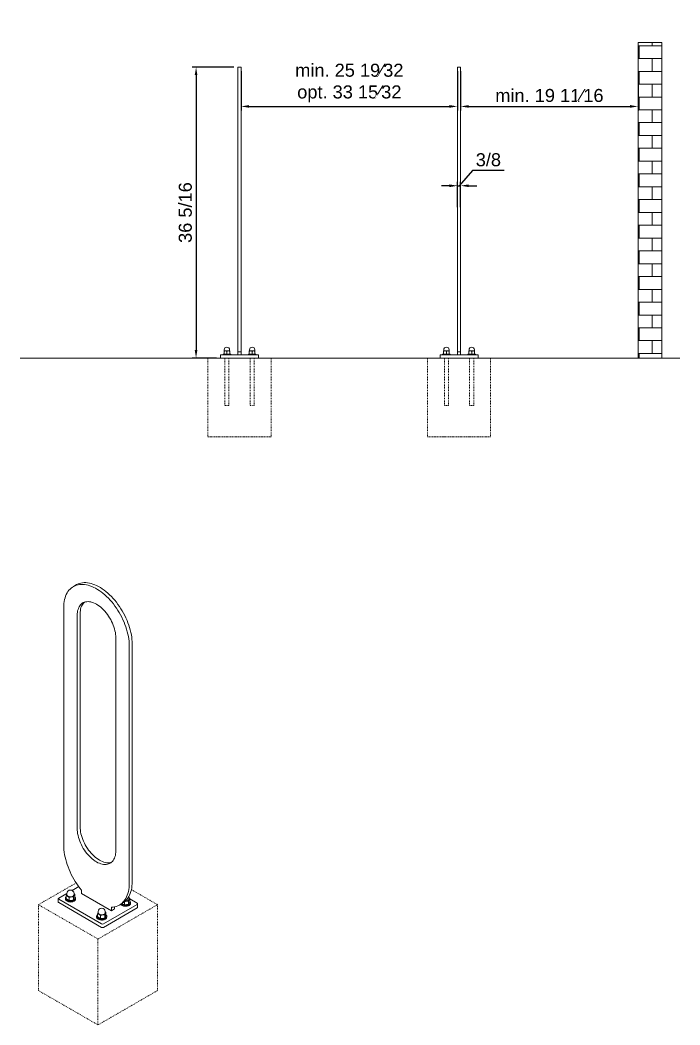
# Model space of a CAD drawing. Header units: inches. Extents: x -27 to 495, y -3 to 144.
# Drawn here: x 412.9 to 495.2, y 18.7 to 144.1 of the extents above; entities that cross this region are included whole.
import ezdxf

# ---------------------------------------------------------------- set-up
doc = ezdxf.new("R2010")
doc.units = ezdxf.units.IN
doc.linetypes.add('HIDDEN', pattern=[1.905, 1.27, -0.635])
for name, color, linetype, lineweight in [('ZANO_R', 7, 'Continuous', 0), ('ZANO_R_przerywana', 250, 'HIDDEN', 0), ('ZANO_W', 1, 'Continuous', 0)]:
    doc.layers.add(name, color=color, linetype=linetype, lineweight=lineweight)
doc.styles.get("Standard").update_dxf_attribs({"font": 'arial.ttf'})
doc.dimstyles.new('amerykanie', dxfattribs={"dimtxt": 50, "dimasz": 50, "dimexe": 0.5, "dimexo": 0.5, "dimgap": 1, "dimtad": 1, "dimdec": 0, "dimzin": 0, "dimlunit": 5, "dimtxsty": 'Standard', "dimcen": 0.09, "dimclrd": 1, "dimclre": 1, "dimclrt": 1, "dimazin": 0, "dimtfac": 1, "dimtdec": 0, "dimtmove": 0, "dimatfit": 3, "dimfxl": 1, "dimtzin": 0, "dimarcsym": 1})

# ---------------------------------------------------------------- blocks, each defined once
blk = doc.blocks.new('*D405')
at = {"layer": 'ZANO_W', "color": 1, "lineweight": -2}
for p, q in [((439.6, 138.22), (434.38, 138.22)), ((434.88, 137.22), (434.88, 102.92)), ((437.43, 101.92), (434.38, 101.92))]:
    blk.add_line(p, q, dxfattribs=at)
at = {"layer": 'ZANO_W', "color": 1}
for points in [[(435.04, 137.22), (434.71, 137.22), (434.88, 138.22)], [(434.71, 102.92), (435.04, 102.92), (434.88, 101.92)]]:
    blk.add_solid(points, dxfattribs=at)
at = {"layer": 'ZANO_W', "color": 1, "insert": (433.54, 120.07), "char_height": 1.625, "attachment_point": 5, "rotation": 90}
blk.add_mtext('36 5/16', dxfattribs=at)
blk = doc.blocks.new('*D408')
at = {"layer": 'ZANO_W', "color": 1, "lineweight": -2}
for p, q in [((440.49, 137.72), (440.49, 132.81)), ((467.48, 137.72), (467.48, 132.81)), ((441.49, 133.31), (466.48, 133.31))]:
    blk.add_line(p, q, dxfattribs=at)
at = {"layer": 'ZANO_W', "color": 1}
for points in [[(441.49, 133.48), (441.49, 133.15), (440.49, 133.31)], [(466.48, 133.15), (466.48, 133.48), (467.48, 133.31)]]:
    blk.add_solid(points, dxfattribs=at)
at = {"layer": 'ZANO_W', "color": 1, "insert": (453.99, 136.23), "char_height": 1.625, "attachment_point": 5}
blk.add_mtext('min. 25 19⁄32\\Popt. 33 15⁄32', dxfattribs=at)
blk = doc.blocks.new('*D409')
at = {"layer": 'ZANO_W', "color": 1, "lineweight": -2}
for p, q in [((467.87, 137.72), (467.87, 132.81)), ((490, 137.72), (490, 132.81)), ((468.87, 133.31), (489, 133.31))]:
    blk.add_line(p, q, dxfattribs=at)
at = {"layer": 'ZANO_W', "color": 1}
for points in [[(468.87, 133.48), (468.87, 133.15), (467.87, 133.31)], [(489, 133.15), (489, 133.48), (490, 133.31)]]:
    blk.add_solid(points, dxfattribs=at)
at = {"layer": 'ZANO_W', "color": 1, "insert": (478.94, 134.67), "char_height": 1.625, "attachment_point": 5}
blk.add_mtext('min. 19 11⁄16', dxfattribs=at)
blk = doc.blocks.new('*D410')
at = {"layer": 'ZANO_W', "color": 1, "lineweight": -2}
for p, q in [((469.35, 125.31), (467.68, 123.42)), ((473.31, 125.31), (469.35, 125.31)), ((466.48, 123.42), (465.48, 123.42)), ((467.48, 120.76), (467.48, 123.92)), ((467.48, 123.42), (467.87, 123.42)), ((467.87, 120.76), (467.87, 123.92)), ((468.87, 123.42), (469.87, 123.42))]:
    blk.add_line(p, q, dxfattribs=at)
at = {"layer": 'ZANO_W', "color": 1}
for points in [[(466.48, 123.25), (466.48, 123.58), (467.48, 123.42)], [(468.87, 123.58), (468.87, 123.25), (467.87, 123.42)]]:
    blk.add_solid(points, dxfattribs=at)
at = {"layer": 'ZANO_W', "color": 1, "insert": (471.33, 126.65), "char_height": 1.625, "attachment_point": 5}
blk.add_mtext('3/8', dxfattribs=at)

msp = doc.modelspace()

# ---------------------------------------------------------------- hatches: boundary and pattern name
at = {"layer": 'ZANO_R', "ltscale": 10, "transparency": 33554559}
h = msp.add_hatch(dxfattribs=at)
h.set_pattern_fill('AR-B816', scale=0.007874)
h.set_pattern_definition([(0, (45.3371, 126.4858), (0, 1.6), []), (90, (45.3371, 126.4858), (-1.6, 1.6), [1.6, -1.6])])
h.paths.add_polyline_path([(489.99839, 141.28732), (489.99839, 101.91724), (492.95114, 101.91724), (492.95114, 141.28732)])

# ---------------------------------------------------------------- linework, layer by layer
at = {"layer": 'ZANO_R'}
for p, q in [((489.99839, 101.91724), (489.99839, 141.28732)), ((489.99839, 141.28732), (492.95114, 141.28732)), ((492.95114, 141.28732), (492.95114, 101.91724)), ((440.49274, 138.21645), (440.09904, 138.21645)), ((440.09904, 133.88574), (440.09904, 138.21645)), ((440.49274, 138.21645), (440.49274, 133.88574)), ((467.87189, 138.21645), (467.47819, 138.21645)), ((467.47819, 133.88574), (467.47819, 138.21645)), ((467.87189, 138.21645), (467.87189, 133.88574)), ((440.09904, 106.64165), (440.09904, 133.88574)), ((440.49274, 106.64165), (440.49274, 133.88574)), ((467.47819, 133.88574), (467.47819, 106.64165)), ((467.87189, 133.88574), (467.87189, 106.64165)), ((440.09904, 106.64165), (440.09904, 102.70464)), ((440.49274, 106.64165), (440.49274, 102.70464)), ((467.47819, 102.70464), (467.47819, 106.64165)), ((467.87189, 102.70464), (467.87189, 106.64165)), ((438.38644, 102.94086), (438.38644, 102.8129)), ((439.05573, 102.8129), (439.05573, 102.94086)), ((441.53605, 102.94086), (441.53605, 102.8129)), ((442.20534, 102.8129), (442.20534, 102.94086)), ((465.7656, 102.94086), (465.7656, 102.8129)), ((466.43489, 102.8129), (466.43489, 102.94086)), ((468.9152, 102.94086), (468.9152, 102.8129)), ((469.58449, 102.8129), (469.58449, 102.94086)), ((412.93409, 101.91724), (495.21209, 101.91724)), ((436.35888, 101.91724), (444.2329, 101.91724)), ((444.2329, 101.91724), (436.35888, 101.91724)), ((437.93368, 101.91724), (437.93368, 102.31094)), ((437.93368, 102.31094), (438.05179, 102.31094)), ((442.53998, 102.31094), (438.05179, 102.31094)), ((438.24864, 102.40936), (438.24864, 102.31094)), ((438.24864, 102.40936), (438.90149, 102.40936)), ((438.36675, 102.80306), (438.36675, 102.77141)), ((438.36675, 102.80306), (438.54392, 102.80306)), ((438.36675, 102.77141), (438.36675, 102.44101)), ((438.36675, 102.44101), (438.36675, 102.40936)), ((438.97656, 101.91724), (438.46561, 101.91724)), ((438.97656, 101.91724), (438.46561, 101.91724)), ((438.54392, 102.80306), (438.89825, 102.80306)), ((438.72109, 102.77141), (438.72109, 102.44101)), ((438.89825, 102.80306), (439.07542, 102.80306)), ((438.90149, 102.40936), (439.19353, 102.40936)), ((439.07542, 102.80306), (439.07542, 102.77141)), ((439.07542, 102.77141), (439.07542, 102.44101)), ((439.07542, 102.44101), (439.07542, 102.40936)), ((439.19353, 102.31094), (439.19353, 102.40936)), ((440.49274, 102.70464), (440.09904, 102.70464)), ((440.09904, 102.31094), (440.09904, 102.70464)), ((440.49274, 102.31094), (440.49274, 102.70464)), ((441.39825, 102.40936), (441.39825, 102.31094)), ((441.39825, 102.40936), (442.05109, 102.40936)), ((441.51636, 102.80306), (441.51636, 102.77141)), ((441.51636, 102.80306), (441.69353, 102.80306)), ((441.51636, 102.77141), (441.51636, 102.44101)), ((441.51636, 102.44101), (441.51636, 102.40936)), ((442.12616, 101.91724), (441.61522, 101.91724)), ((442.12616, 101.91724), (441.61522, 101.91724)), ((441.69353, 102.80306), (442.04786, 102.80306)), ((441.87069, 102.77141), (441.87069, 102.44101)), ((442.04786, 102.80306), (442.22502, 102.80306)), ((442.05109, 102.40936), (442.34313, 102.40936)), ((442.22502, 102.80306), (442.22502, 102.77141)), ((442.22502, 102.77141), (442.22502, 102.44101)), ((442.22502, 102.44101), (442.22502, 102.40936)), ((442.34313, 102.31094), (442.34313, 102.40936)), ((442.53998, 102.31094), (442.65809, 102.31094)), ((442.65809, 102.31094), (442.65809, 101.91724)), ((463.73804, 101.91724), (471.61205, 101.91724)), ((471.61205, 101.91724), (463.73804, 101.91724)), ((465.31284, 101.91724), (465.31284, 102.31094)), ((465.31284, 102.31094), (465.43095, 102.31094)), ((469.91914, 102.31094), (465.43095, 102.31094)), ((465.6278, 102.40936), (465.6278, 102.31094)), ((465.6278, 102.40936), (466.57268, 102.40936)), ((465.74591, 102.77141), (465.74591, 102.80306)), ((465.74591, 102.80306), (465.92308, 102.80306)), ((465.74591, 102.77141), (465.74591, 102.44101)), ((465.74591, 102.40936), (465.74591, 102.44101)), ((465.84477, 101.91724), (466.35571, 101.91724)), ((465.84477, 101.91724), (466.35571, 101.91724)), ((465.92308, 102.80306), (466.27741, 102.80306)), ((466.10024, 102.77141), (466.10024, 102.44101)), ((466.45457, 102.80306), (466.27741, 102.80306)), ((466.45457, 102.77141), (466.45457, 102.80306)), ((466.45457, 102.77141), (466.45457, 102.44101)), ((466.45457, 102.40936), (466.45457, 102.44101)), ((466.57268, 102.31094), (466.57268, 102.40936)), ((467.47819, 102.70464), (467.87189, 102.70464)), ((467.47819, 102.70464), (467.47819, 102.31094)), ((467.87189, 102.70464), (467.87189, 102.31094)), ((468.77741, 102.40936), (468.77741, 102.31094)), ((468.77741, 102.40936), (469.72229, 102.40936)), ((468.89552, 102.77141), (468.89552, 102.80306)), ((468.89552, 102.80306), (469.07268, 102.80306)), ((468.89552, 102.77141), (468.89552, 102.44101)), ((468.89552, 102.40936), (468.89552, 102.44101)), ((468.99437, 101.91724), (469.50532, 101.91724)), ((468.99437, 101.91724), (469.50532, 101.91724)), ((469.07268, 102.80306), (469.42701, 102.80306)), ((469.24985, 102.77141), (469.24985, 102.44101)), ((469.60418, 102.80306), (469.42701, 102.80306)), ((469.60418, 102.77141), (469.60418, 102.80306)), ((469.60418, 102.77141), (469.60418, 102.44101)), ((469.60418, 102.40936), (469.60418, 102.44101)), ((469.72229, 102.31094), (469.72229, 102.40936)), ((469.91914, 102.31094), (470.03725, 102.31094)), ((470.03725, 102.31094), (470.03725, 101.91724)), ((419.94356, 73.6231), (419.57238, 73.40882)), ((418.37625, 41.10387), (418.37625, 70.76509)), ((420.04658, 43.22575), (420.04658, 69.80083)), ((420.41777, 43.44003), (420.41777, 70.01511)), ((424.87198, 67.01519), (424.87198, 40.4401)), ((426.54231, 66.05093), (426.54231, 36.3897)), ((426.9135, 66.26521), (426.9135, 36.60398)), ((417.74524, 34.5247), (418.76572, 35.11381)), ((419.41597, 35.48919), (420.25478, 35.97343)), ((420.60336, 35.10754), (420.59593, 35.10325)), ((420.60336, 35.09897), (420.60336, 35.53188)), ((417.69911, 34.46041), (417.69911, 34.03178)), ((423.09029, 31.31049), (417.74524, 34.39613)), ((423.09029, 30.88186), (417.74524, 33.9675)), ((418.58149, 34.514), (418.58149, 34.40684)), ((418.68448, 34.82667), (418.68448, 34.46695)), ((418.76676, 35.03534), (418.75507, 35.01322)), ((418.76522, 35.03227), (418.75507, 35.01322)), ((418.76522, 35.09265), (418.76522, 34.95335)), ((419.07022, 34.60398), (419.07022, 34.24426)), ((419.59716, 34.68549), (419.59716, 34.32577)), ((419.65761, 34.95335), (419.65761, 35.09265)), ((419.73835, 34.98968), (419.65761, 35.05434)), ((419.73835, 34.98968), (419.73835, 34.62996)), ((419.84134, 34.40684), (419.84134, 34.514)), ((420.59593, 35.10325), (424.3152, 32.95616)), ((425.30994, 33.66587), (425.68112, 33.88015)), ((425.64302, 33.85815), (425.74427, 33.78545)), ((425.93714, 34.0559), (425.93714, 33.70856)), ((426.46408, 34.14979), (426.46408, 33.79007)), ((426.52453, 34.41765), (426.52453, 34.55695)), ((426.60527, 34.45398), (426.52453, 34.51864)), ((426.60527, 34.45398), (426.60527, 34.09426)), ((426.60527, 34.42407), (427.54451, 33.88186)), ((426.70825, 33.87114), (426.70825, 33.9783)), ((422.6642, 32.78539), (422.65251, 32.76328)), ((422.66266, 32.78233), (422.65251, 32.76328)), ((422.66266, 32.84271), (422.66266, 32.7034)), ((427.54451, 33.75329), (423.31301, 31.31049)), ((427.54451, 33.32466), (423.31301, 30.88186)), ((423.55505, 32.7034), (423.55505, 32.84271)), ((423.63579, 32.73974), (423.55505, 32.8044)), ((423.63579, 32.73974), (423.63579, 32.38002)), ((424.3152, 33.38908), (424.3152, 32.95616)), ((424.3152, 32.95616), (424.69381, 33.17473)), ((424.68639, 33.43259), (424.68639, 33.17044)), ((424.69381, 33.17473), (424.68639, 33.17902)), ((427.59064, 33.38894), (427.59064, 33.81757)), ((422.47893, 32.26406), (422.47893, 32.1569)), ((422.58191, 32.57672), (422.58191, 32.217)), ((422.96766, 32.35404), (422.96766, 31.99432)), ((423.4946, 32.43554), (423.4946, 32.07582)), ((423.73878, 32.1569), (423.73878, 32.26406))]:
    msp.add_line(p, q, dxfattribs=at)
at = {"layer": 'ZANO_R', "flags": 128}
for points in [[(438.36675, 102.77141), (438.45355, 102.79438), (438.54392, 102.80306)], [(438.72109, 102.44101), (438.63429, 102.41805), (438.54392, 102.40936)], [(438.72109, 102.77141), (438.80788, 102.79438), (438.89825, 102.80306)], [(439.07542, 102.44101), (438.98862, 102.41805), (438.89825, 102.40936)], [(441.51636, 102.77141), (441.60316, 102.79438), (441.69353, 102.80306)], [(441.87069, 102.44101), (441.78389, 102.41805), (441.69353, 102.40936)], [(441.87069, 102.77141), (441.95749, 102.79438), (442.04786, 102.80306)], [(442.22502, 102.44101), (442.13822, 102.41805), (442.04786, 102.40936)], [(465.74591, 102.77141), (465.83271, 102.79438), (465.92308, 102.80306)], [(466.10024, 102.44101), (466.01344, 102.41805), (465.92308, 102.40936)], [(466.10024, 102.77141), (466.18704, 102.79438), (466.27741, 102.80306)], [(466.45457, 102.44101), (466.36777, 102.41805), (466.27741, 102.40936)], [(468.89552, 102.77141), (468.98232, 102.79438), (469.07268, 102.80306)], [(469.24985, 102.44101), (469.16305, 102.41805), (469.07268, 102.40936)], [(469.24985, 102.77141), (469.33665, 102.79438), (469.42701, 102.80306)], [(469.60418, 102.44101), (469.51738, 102.41805), (469.42701, 102.40936)], [(426.54231, 66.05093), (426.53565, 66.32394), (426.5157, 66.60375), (426.48251, 66.88945), (426.4362, 67.1801), (426.37692, 67.47475), (426.30486, 67.77245), (426.22026, 68.07223), (426.12339, 68.37309), (426.01456, 68.67408), (425.89415, 68.97419), (425.76252, 69.27246), (425.62013, 69.5679), (425.46742, 69.85957), (425.3049, 70.1465), (425.1331, 70.42776), (424.95258, 70.70243), (424.76392, 70.96961), (424.56775, 71.22844), (424.3647, 71.47808), (424.15543, 71.7177), (423.94064, 71.94652), (423.72101, 72.1638), (423.49726, 72.36883), (423.27013, 72.56094), (423.04036, 72.7395), (422.80869, 72.90394), (422.57588, 73.05371), (422.34269, 73.18833), (422.10988, 73.30736), (421.87821, 73.4104), (421.64843, 73.49713), (421.4213, 73.56726), (421.19755, 73.62056), (420.97793, 73.65685), (420.76313, 73.67603), (420.55386, 73.67803), (420.35081, 73.66283), (420.15464, 73.63049), (419.96599, 73.58112), (419.78546, 73.51488), (419.61366, 73.43198), (419.45114, 73.33269), (419.29844, 73.21734), (419.15604, 73.0863), (419.02442, 72.94), (418.904, 72.77892), (418.79517, 72.60358), (418.6983, 72.41456), (418.6137, 72.21247), (418.54164, 71.99796), (418.48236, 71.77175), (418.43605, 71.53457), (418.40286, 71.28719), (418.38291, 71.03042), (418.37625, 70.76509)], [(419.94356, 73.6231), (419.98485, 73.64626), (420.15665, 73.72916), (420.33717, 73.7954), (420.52583, 73.84478), (420.722, 73.87711), (420.92505, 73.89231), (421.13431, 73.89031), (421.34911, 73.87114), (421.56874, 73.83484), (421.79248, 73.78154), (422.01961, 73.71141), (422.24939, 73.62468), (422.48106, 73.52164), (422.71387, 73.40261), (422.94706, 73.26799), (423.17987, 73.11822), (423.41154, 72.95378), (423.64132, 72.77522), (423.86845, 72.58311), (424.09219, 72.37808), (424.31182, 72.1608), (424.52662, 71.93198), (424.73588, 71.69236), (424.93893, 71.44273), (425.13511, 71.18389), (425.32376, 70.91671), (425.50428, 70.64204), (425.67608, 70.36078), (425.8386, 70.07385), (425.99131, 69.78218), (426.13371, 69.48674), (426.26533, 69.18847), (426.38575, 68.88836), (426.49457, 68.58737), (426.59144, 68.28651), (426.67605, 67.98673), (426.74811, 67.68903), (426.80739, 67.39438), (426.8537, 67.10373), (426.88688, 66.81803), (426.90684, 66.53822), (426.9135, 66.26521)], [(420.04658, 69.80083), (420.05333, 70.00514), (420.07353, 70.20052), (420.10707, 70.38588), (420.15377, 70.56017), (420.21336, 70.72243), (420.28551, 70.87174), (420.36982, 71.00728), (420.46581, 71.12828), (420.57296, 71.23406), (420.69065, 71.32405), (420.81823, 71.39772), (420.95499, 71.45468), (421.10016, 71.4946), (421.25293, 71.51725), (421.41245, 71.52252), (421.57782, 71.51037), (421.74813, 71.48087), (421.9224, 71.43418), (422.09969, 71.37058), (422.27898, 71.2904), (422.45928, 71.19411), (422.63958, 71.08223), (422.81888, 70.9554), (422.99616, 70.81432), (423.17044, 70.65979), (423.34074, 70.49266), (423.50611, 70.31387), (423.66563, 70.12443), (423.8184, 69.92539), (423.96358, 69.71786), (424.10033, 69.503), (424.22792, 69.28203), (424.34561, 69.05616), (424.45275, 68.82667), (424.54874, 68.59484), (424.63305, 68.36196), (424.7052, 68.12934), (424.76479, 67.89828), (424.81149, 67.67007), (424.84503, 67.44599), (424.86524, 67.22729), (424.87198, 67.01519)], [(420.41777, 70.01511), (420.42451, 70.21942), (420.44471, 70.4148), (420.47826, 70.60016), (420.52495, 70.77445), (420.58455, 70.93671), (420.6567, 71.08602), (420.74101, 71.22156), (420.837, 71.34256), (420.94414, 71.44834), (420.9491, 71.45264)], [(424.87198, 40.4401), (424.86524, 40.23579), (424.84503, 40.04041), (424.81149, 39.85506), (424.76479, 39.68077), (424.7052, 39.51851), (424.63305, 39.36919), (424.54874, 39.23366), (424.45275, 39.11266), (424.34561, 39.00687), (424.22792, 38.91689), (424.10033, 38.84321), (423.96358, 38.78626), (423.8184, 38.74634), (423.66563, 38.72368), (423.50611, 38.71841), (423.34074, 38.73056), (423.17044, 38.76006), (422.99616, 38.80675), (422.81888, 38.87036), (422.63958, 38.95053), (422.45928, 39.04683), (422.27898, 39.1587), (422.09969, 39.28554), (421.9224, 39.42661), (421.74813, 39.58115), (421.57782, 39.74827), (421.41245, 39.92706), (421.25293, 40.1165), (421.10016, 40.31555), (420.95499, 40.52308), (420.81823, 40.73793), (420.69065, 40.95891), (420.57296, 41.18477), (420.46581, 41.41426), (420.36982, 41.6461), (420.28551, 41.87897), (420.21336, 42.11159), (420.15377, 42.34265), (420.10707, 42.57086), (420.07353, 42.79494), (420.05333, 43.01365), (420.04658, 43.22575)], [(424.34065, 39.00258), (424.33476, 39.00054), (424.18959, 38.96062), (424.03682, 38.93796), (423.8773, 38.9327), (423.71192, 38.94484), (423.54162, 38.97434), (423.36734, 39.02103), (423.19006, 39.08464), (423.01077, 39.16481), (422.83047, 39.26111), (422.65016, 39.37298), (422.47087, 39.49982), (422.29359, 39.64089), (422.11931, 39.79543), (421.94901, 39.96256), (421.78363, 40.14134), (421.62412, 40.33079), (421.47134, 40.52983), (421.32617, 40.73736), (421.18941, 40.95221), (421.06183, 41.17319), (420.94414, 41.39905), (420.837, 41.62854), (420.74101, 41.86038), (420.6567, 42.09325), (420.58455, 42.32587), (420.52495, 42.55693), (420.47826, 42.78514), (420.44471, 43.00922), (420.42451, 43.22793), (420.41777, 43.44003)], [(418.37625, 41.10387), (418.38305, 40.82375), (418.40345, 40.53668), (418.43736, 40.24358), (418.48469, 39.94541), (418.54527, 39.64314), (418.61892, 39.33773), (418.70539, 39.03018), (418.80441, 38.72148), (418.91565, 38.41263), (419.03875, 38.10464), (419.17333, 37.79849), (419.31893, 37.49517), (419.47509, 37.19568), (419.64131, 36.90097), (419.81704, 36.612), (420.00173, 36.3297), (420.19476, 36.055), (420.39552, 35.78877), (420.60336, 35.53188)], [(424.3152, 33.38908), (424.52304, 33.40601), (424.7238, 33.44044), (424.91684, 33.49227), (425.10152, 33.56134), (425.27725, 33.64741), (425.44347, 33.7502), (425.59963, 33.8694), (425.74524, 34.0046), (425.87981, 34.15538), (426.00291, 34.32124), (426.11415, 34.50165), (426.21317, 34.69603), (426.29964, 34.90374), (426.37329, 35.12412), (426.43388, 35.35644), (426.4812, 35.59997), (426.51512, 35.85391), (426.53551, 36.11744), (426.54231, 36.3897)], [(425.68112, 33.88015), (425.81465, 33.96449), (425.97082, 34.08368), (426.11642, 34.21888), (426.25099, 34.36966), (426.3741, 34.53552), (426.48534, 34.71593), (426.58436, 34.91031), (426.67083, 35.11802), (426.74448, 35.3384), (426.80506, 35.57073), (426.85239, 35.81425), (426.8863, 36.06819), (426.90669, 36.33172), (426.9135, 36.60398)], [(418.58149, 34.40684), (418.58681, 34.3597), (418.61048, 34.29781), (418.65241, 34.23922), (418.71132, 34.18573), (418.78543, 34.13896), (418.87248, 34.10032), (418.96983, 34.071), (419.07452, 34.05189), (419.18337, 34.04356), (419.29307, 34.04627), (419.40029, 34.05993), (419.50178, 34.08413), (419.59444, 34.11814), (419.67546, 34.16093), (419.74238, 34.21118), (419.79317, 34.26738), (419.82628, 34.32781), (419.84071, 34.39065), (419.84134, 34.40684)], [(418.62966, 34.65346), (418.59655, 34.59303), (418.58212, 34.53019), (418.58681, 34.46686), (418.61048, 34.40496), (418.65241, 34.34638), (418.71132, 34.29289), (418.78543, 34.24611), (418.87248, 34.20748), (418.96983, 34.17816), (419.07452, 34.15905), (419.18337, 34.15071), (419.29307, 34.15342), (419.40029, 34.16709), (419.50178, 34.19129), (419.59444, 34.2253), (419.67546, 34.26808), (419.74238, 34.31834), (419.79317, 34.37454), (419.82628, 34.43497), (419.84071, 34.49781), (419.83602, 34.56114), (419.81235, 34.62304), (419.77042, 34.68162), (419.73835, 34.71326)], [(418.68448, 34.71326), (418.68045, 34.70966), (418.62966, 34.65346)], [(418.87735, 34.74978), (418.72971, 34.81423), (418.68448, 34.82667)], [(418.68448, 34.46695), (418.72971, 34.42716), (418.87735, 34.32115)], [(419.07022, 34.60398), (418.927, 34.71867), (418.87735, 34.74978)], [(418.87735, 34.32115), (418.927, 34.29493), (419.07022, 34.24426)], [(419.65761, 35.00556), (419.66941, 34.96276), (419.66705, 34.90913), (419.64604, 34.85687), (419.60724, 34.80812), (419.55223, 34.76487), (419.48327, 34.72891), (419.40318, 34.70169), (419.31524, 34.68434), (419.22305, 34.67756), (419.13038, 34.68163), (419.04103, 34.69639), (418.95866, 34.72123), (418.88663, 34.75514)], [(418.89591, 34.77121), (418.9684, 34.73732), (419.05151, 34.71287), (419.14161, 34.69894), (419.23477, 34.69612), (419.3269, 34.70454), (419.41398, 34.72384), (419.49221, 34.75317), (419.55817, 34.79124), (419.60898, 34.83641), (419.64241, 34.88668), (419.657, 34.93987), (419.65761, 34.95335)], [(419.07022, 34.60398), (419.1993, 34.64894), (419.33369, 34.67919)], [(419.59716, 34.32577), (419.46808, 34.2808), (419.33369, 34.25056)], [(419.59716, 34.68549), (419.63175, 34.785), (419.66776, 34.87204)], [(419.73835, 34.62996), (419.70377, 34.53045), (419.66776, 34.44341)], [(425.47722, 33.76243), (425.47739, 33.7621), (425.51932, 33.70352), (425.57824, 33.65003), (425.65234, 33.60326), (425.7394, 33.56462), (425.83675, 33.5353), (425.94144, 33.51619), (426.05029, 33.50786), (426.15999, 33.51056), (426.26721, 33.52423), (426.36869, 33.54843), (426.46135, 33.58244), (426.54237, 33.62522), (426.6093, 33.67548), (426.66009, 33.73168), (426.6932, 33.79211), (426.70763, 33.85495), (426.70825, 33.87114)], [(425.53405, 33.79524), (425.57824, 33.75719), (425.65234, 33.71041), (425.7394, 33.67178), (425.83675, 33.64246), (425.94144, 33.62334), (426.05029, 33.61501), (426.15999, 33.61772), (426.26721, 33.63139), (426.36869, 33.65559), (426.46135, 33.6896), (426.54237, 33.73238), (426.6093, 33.78264), (426.66009, 33.83883), (426.6932, 33.89927), (426.70763, 33.96211), (426.70294, 34.02544), (426.67927, 34.08734), (426.63734, 34.14592), (426.60527, 34.17756)], [(425.93714, 34.06828), (426.06622, 34.11324), (426.20061, 34.14349)], [(426.52406, 34.47095), (426.53632, 34.42706), (426.53397, 34.37343), (426.51296, 34.32117), (426.47416, 34.27242), (426.41915, 34.22917), (426.35019, 34.1932), (426.2701, 34.16599), (426.18216, 34.14863), (426.08997, 34.14186), (426.03793, 34.1428)], [(426.05678, 34.16036), (426.10168, 34.16042), (426.19382, 34.16884), (426.2809, 34.18814), (426.35913, 34.21747), (426.42509, 34.25554), (426.47589, 34.30071), (426.50932, 34.35098), (426.52391, 34.40416), (426.52453, 34.41765)], [(426.46408, 34.14979), (426.49867, 34.2493), (426.53467, 34.33634)], [(426.52453, 34.55695), (426.51478, 34.64972), (426.49113, 34.72632)], [(426.60527, 34.09426), (426.57068, 33.99475), (426.53467, 33.90771)], [(423.55505, 32.75562), (423.56685, 32.71282), (423.56449, 32.65919), (423.54348, 32.60692), (423.50468, 32.55817), (423.44967, 32.51493), (423.38071, 32.47896), (423.30062, 32.45174), (423.21268, 32.43439), (423.12049, 32.42761), (423.02782, 32.43169), (422.93847, 32.44645), (422.8561, 32.47129), (422.78407, 32.50519)], [(422.79335, 32.52126), (422.86584, 32.48738), (422.94895, 32.46293), (423.03905, 32.44899), (423.13221, 32.44617), (423.22434, 32.4546), (423.31142, 32.47389), (423.38965, 32.50322), (423.45561, 32.5413), (423.50642, 32.58646), (423.53984, 32.63674), (423.55444, 32.68992), (423.55505, 32.7034)], [(423.4946, 32.43554), (423.52919, 32.53506), (423.5652, 32.6221)], [(425.74427, 33.78545), (425.79391, 33.75923), (425.93714, 33.70856)], [(426.46408, 33.79007), (426.335, 33.7451), (426.20061, 33.71486)], [(422.47893, 32.1569), (422.48425, 32.10976), (422.50792, 32.04786), (422.54985, 31.98928), (422.60876, 31.93579), (422.68287, 31.88901), (422.76992, 31.85038), (422.86727, 31.82106), (422.97196, 31.80194), (423.08081, 31.79361), (423.19051, 31.79632), (423.29773, 31.80998), (423.39922, 31.83419), (423.49187, 31.8682), (423.5729, 31.91098), (423.63982, 31.96124), (423.69061, 32.01743), (423.72372, 32.07787), (423.73815, 32.14071), (423.73878, 32.1569)], [(422.5271, 32.40352), (422.49399, 32.34308), (422.47956, 32.28025), (422.48425, 32.21692), (422.50792, 32.15502), (422.54985, 32.09643), (422.60876, 32.04294), (422.68287, 31.99617), (422.76992, 31.95754), (422.86727, 31.92822), (422.97196, 31.9091), (423.08081, 31.90077), (423.19051, 31.90348), (423.29773, 31.91714), (423.39922, 31.94135), (423.49187, 31.97536), (423.5729, 32.01814), (423.63982, 32.06839), (423.69061, 32.12459), (423.72372, 32.18503), (423.73815, 32.24787), (423.73346, 32.3112), (423.70979, 32.37309), (423.66786, 32.43168), (423.63579, 32.46331)], [(422.58191, 32.46331), (422.57789, 32.45972), (422.5271, 32.40352)], [(422.77479, 32.49983), (422.62715, 32.56428), (422.58191, 32.57672)], [(422.58191, 32.217), (422.62715, 32.17721), (422.77479, 32.0712)], [(422.96766, 32.35404), (422.82443, 32.46873), (422.77479, 32.49983)], [(422.77479, 32.0712), (422.82443, 32.04499), (422.96766, 31.99432)], [(422.96766, 32.35404), (423.09674, 32.399), (423.23113, 32.42925)], [(423.4946, 32.07582), (423.36552, 32.03086), (423.23113, 32.00062)], [(423.63579, 32.38002), (423.60121, 32.28051), (423.5652, 32.19347)]]:
    msp.add_lwpolyline(points, dxfattribs=at)
at = {"layer": 'ZANO_R'}
for centre, radius, start, end in [((438.3766, 102.8129), 0.00984, 270, 0), ((438.72109, 102.94086), 0.33465, 0, 180), ((439.06557, 102.8129), 0.00984, 180, 270), ((441.5262, 102.8129), 0.00984, 270, 0), ((441.87069, 102.94086), 0.33465, 0, 180), ((442.21518, 102.8129), 0.00984, 180, 270), ((465.75575, 102.8129), 0.00984, 270, 0), ((466.10024, 102.94086), 0.33465, 0, 180), ((466.44473, 102.8129), 0.00984, 180, 270), ((468.90536, 102.8129), 0.00984, 270, 0), ((469.24985, 102.94086), 0.33465, 0, 180), ((469.59434, 102.8129), 0.00984, 180, 270), ((438.54845, 102.94645), 0.5371, 250.2272553, 269.5166116), ((438.53939, 102.26598), 0.5371, 70.2271564, 89.5167105), ((438.90278, 102.94645), 0.5371, 250.2272553, 269.5166116), ((438.89372, 102.26598), 0.5371, 70.2271564, 89.5167105), ((441.69806, 102.94644), 0.5371, 250.2272382, 269.5166287), ((441.689, 102.26598), 0.5371, 70.2271409, 89.5166932), ((442.05239, 102.94645), 0.53711, 250.2272925, 269.5165744), ((442.04333, 102.26598), 0.5371, 70.2271564, 89.5167105), ((465.92761, 102.94645), 0.5371, 250.2272553, 269.5166116), ((465.91855, 102.26598), 0.5371, 70.2271937, 89.5166732), ((466.28194, 102.94644), 0.5371, 250.2272397, 269.5165944), ((466.27288, 102.26598), 0.5371, 70.2271393, 89.5167276), ((469.07721, 102.94645), 0.5371, 250.2272553, 269.5166116), ((469.06815, 102.26598), 0.5371, 70.2271564, 89.5167105), ((469.43154, 102.94645), 0.5371, 250.2272553, 269.5166116), ((469.42248, 102.26598), 0.5371, 70.2271564, 89.5167105), ((419.21142, 35.09265), 0.44619, 0, 180), ((417.77792, 34.03964), 0.0792, 185.6950106, 245.6253078), ((417.76963, 34.46041), 0.06876, 110.7834438, 249.2166053), ((420.19588, 34.36135), 1.58141, 155.6562828, 162.8878322), ((418.95091, 34.94402), 0.2077, 160.5389267, 249.2579566), ((418.9119, 34.9426), 0.15962, 156.7702053, 204.4602958), ((418.98622, 34.97396), 0.22196, 185.3294306, 245.9907713), ((419.21061, 35.39389), 0.72522, 242.6428016, 279.7711291), ((419.17704, 35.28968), 1.05086, 264.166059, 278.5731592), ((419.30786, 35.1097), 0.43128, 273.4334601, 326.5611634), ((419.49035, 33.64007), 1.05086, 84.1660344, 98.5731658), ((419.12695, 34.68794), 0.59352, 322.3952217, 335.6695246), ((419.51666, 34.94291), 0.16689, 334.8730201, 32.3753958), ((420.2086, 34.62749), 0.59356, 142.395562, 155.6689881), ((426.07828, 34.9429), 0.80871, 266.5832843, 278.6998404), ((426.17478, 34.574), 0.43128, 273.4334688, 326.5611547), ((426.35726, 33.10435), 1.05088, 84.1661899, 98.5730102), ((425.99392, 34.15221), 0.59346, 322.3944445, 335.6701723), ((426.38358, 34.40721), 0.16689, 334.8732298, 32.3749964), ((427.07542, 34.09185), 0.59345, 142.394381, 155.6702358), ((427.52011, 33.81757), 0.06876, 290.7836574, 69.2168356), ((424.09324, 32.11143), 1.58133, 155.6561152, 162.8880224), ((422.84835, 32.69408), 0.2077, 160.5389254, 249.2579941), ((422.80933, 32.69266), 0.15961, 156.7685481, 204.4619531), ((423.10885, 32.84271), 0.44619, 0, 180), ((422.88366, 32.72402), 0.22196, 185.3294634, 245.9907973), ((423.2053, 32.85975), 0.43128, 273.4334248, 326.5611987), ((423.4141, 32.69296), 0.16689, 334.8731078, 32.3751183), ((424.10598, 32.37758), 0.5935, 142.3949257, 155.6696911), ((426.04395, 34.75401), 1.05089, 264.166263, 278.5729371), ((427.51182, 33.3968), 0.0792, 294.3753011, 354.3045317), ((423.10805, 33.14394), 0.72522, 242.6428471, 279.771105), ((423.07448, 33.03977), 1.05089, 264.166263, 278.5729371), ((423.38779, 31.39009), 1.05089, 84.1662611, 98.572939), ((423.02445, 32.43796), 0.59345, 322.3944965, 335.6702497), ((423.20165, 31.52541), 0.24205, 242.6096075, 297.3903103), ((423.20165, 31.09678), 0.24205, 242.6096075, 297.3903103)]:
    msp.add_arc(centre, radius, start, end, dxfattribs=at)
at = {"layer": 'ZANO_R_przerywana', "ltscale": 0.05}
for p, q in [((436.35888, 101.91724), (436.35888, 92.07472)), ((436.35888, 101.91724), (436.35888, 92.07472)), ((438.46518, 101.91724), (438.46518, 96.01172)), ((438.97699, 96.01172), (438.97699, 101.91724)), ((441.61479, 101.91724), (441.61479, 96.01172)), ((442.1266, 96.01172), (442.1266, 101.91724)), ((444.2329, 101.91724), (444.2329, 92.07472)), ((444.2329, 101.91724), (444.2329, 92.07472)), ((463.73804, 101.91724), (463.73804, 92.07472)), ((463.73804, 101.91724), (463.73804, 92.07472)), ((465.84434, 101.91724), (465.84434, 96.01172)), ((466.35615, 96.01172), (466.35615, 101.91724)), ((468.99394, 101.91724), (468.99394, 96.01172)), ((469.50575, 96.01172), (469.50575, 101.91724)), ((471.61205, 101.91724), (471.61205, 92.07472)), ((471.61205, 101.91724), (471.61205, 92.07472)), ((438.97699, 96.01172), (438.46518, 96.01172)), ((438.97656, 96.01172), (438.46561, 96.01172)), ((442.1266, 96.01172), (441.61479, 96.01172)), ((442.12616, 96.01172), (441.61522, 96.01172)), ((465.84434, 96.01172), (466.35615, 96.01172)), ((465.84477, 96.01172), (466.35571, 96.01172)), ((468.99394, 96.01172), (469.50575, 96.01172)), ((468.99437, 96.01172), (469.50532, 96.01172)), ((436.35888, 92.07472), (444.2329, 92.07472)), ((444.2329, 92.07472), (436.35888, 92.07472)), ((463.73804, 92.07472), (471.61205, 92.07472)), ((471.61205, 92.07472), (463.73804, 92.07472)), ((419.93393, 36.43098), (415.22118, 33.71036)), ((430.06857, 33.71036), (426.80974, 35.59164)), ((415.22118, 33.71036), (415.22118, 22.9946)), ((415.22118, 33.71036), (422.64487, 29.42475)), ((422.64487, 29.42475), (430.06857, 33.71036)), ((430.06857, 33.71036), (430.06857, 22.9946)), ((422.64487, 29.42475), (422.64487, 18.709)), ((415.22118, 22.9946), (422.64487, 18.709)), ((422.64487, 18.709), (430.06857, 22.9946))]:
    msp.add_line(p, q, dxfattribs=at)

# ---------------------------------------------------------------- dimensions: what is measured, and where the dimension line sits
at = {"layer": 'ZANO_W'}
for base, p1, p2, text, picture, middle in [((467.47819, 133.3145), (440.49274, 138.21645), (467.47819, 138.21645), 'min. 25 19⁄32\\Popt. 33 15⁄32', '*D408', (453.98547, 136.23445)), ((489.99839, 133.3145), (467.87189, 138.21645), (489.99839, 138.21645), 'min. 19 11⁄16', '*D409', (478.93514, 134.67245))]:
    dim = msp.add_linear_dim(base=base, p1=p1, p2=p2, text=text, dimstyle='amerykanie', override={"dimtxt": 1.625, "dimasz": 1, "dimgap": 0.5, "dimdec": 4, "dimtxsty": 'Standard', "dimaunit": 1, "dimadec": 1, "dimtdec": 4, "dimtmove": 1, "dimfrac": 2}, dxfattribs=at)
    dim.commit()
    dim.dimension.update_dxf_attribs({"geometry": picture, "text_midpoint": middle})
dim = msp.add_linear_dim(base=(434.8761, 101.91724), p1=(440.09904, 138.21645), p2=(437.93368, 101.91724), angle=90, dimstyle='amerykanie', override={"dimtxt": 1.625, "dimasz": 1, "dimgap": 0.5, "dimdec": 4, "dimaunit": 1, "dimadec": 1, "dimtdec": 4, "dimtmove": 1, "dimfrac": 2}, dxfattribs=at)
dim.commit()
dim.dimension.update_dxf_attribs({"geometry": '*D405', "text_midpoint": (433.53534, 120.06684)})
dim = msp.add_linear_dim(base=(467.87189, 123.41742), p1=(467.47819, 120.26369), p2=(467.87189, 120.26369), dimstyle='amerykanie', override={"dimtxt": 1.625, "dimasz": 1, "dimgap": 0.5, "dimdec": 4, "dimaunit": 1, "dimadec": 1, "dimtdec": 4, "dimtmove": 1, "dimfrac": 2}, dxfattribs=at)
dim.commit()
dim.dimension.update_dxf_attribs({"geometry": '*D410', "text_midpoint": (469.85403, 125.30609), "dimtype": 160})

doc.saveas('drawing.dxf')
